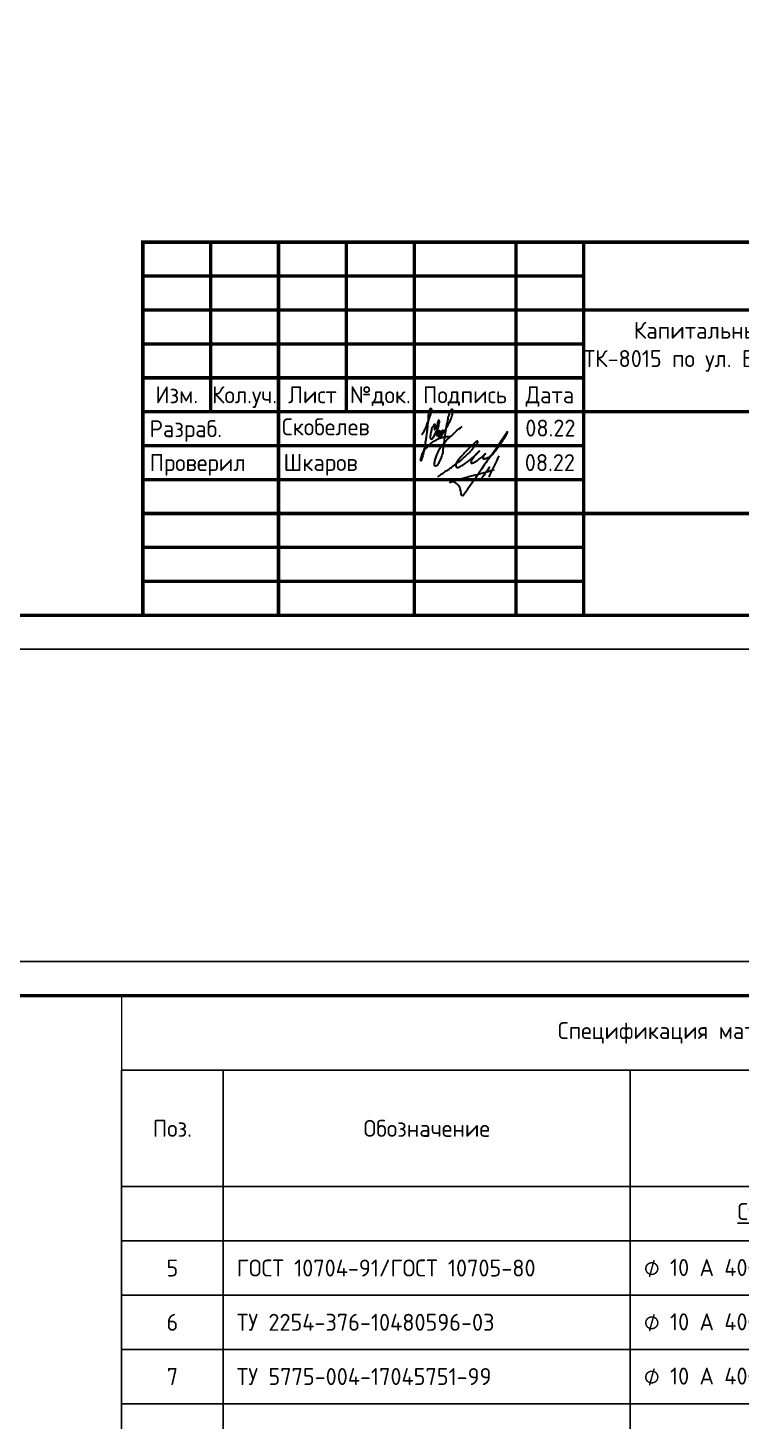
# Model space of a CAD drawing. Header units: metres. Extents: x 1563 to 4966, y -517 to 1463.
# Drawn here: x 2417.1 to 2522.2, y 1052 to 1257.4 of the extents above; entities that cross this region are included whole.
import ezdxf
from ezdxf.enums import TextEntityAlignment as Align

# ---------------------------------------------------------------- set-up
doc = ezdxf.new("R2010")
doc.units = ezdxf.units.M
doc.layers.add('M-EQPM', color=50, linetype='Continuous', lineweight=18)
doc.layers.add('Основной', color=1, linetype='Continuous', lineweight=60)
doc.layers.add('рамка', color=7, linetype='Continuous')
doc.layers.add('Форматы', color=7, linetype='Continuous')
doc.styles.get("Standard").update_dxf_attribs({"font": 'GOST Common.ttf'})

# ---------------------------------------------------------------- blocks, each defined once
blk = doc.blocks.new('*U324')
blk.add_lwpolyline([(0, 0), (420, 0), (420, -297), (0, -297)], close=True)
at = {"const_width": 0.5}
blk.add_lwpolyline([(20, -5), (415, -5), (415, -292), (20, -292)], close=True, dxfattribs=at)
for points in [[(230, -292), (230, -237), (415, -237)], [(240, -237), (240, -262)], [(250, -237), (250, -292)], [(260, -237), (260, -262)], [(270, -237), (270, -292)], [(285, -237), (285, -292)], [(295, -237), (295, -292)], [(230, -242), (295, -242)], [(230, -247), (295, -247)], [(295, -247), (415, -247)], [(230, -252), (295, -252)], [(230, -257), (295, -257)], [(230, -262), (415, -262)], [(230, -267), (295, -267)], [(230, -272), (295, -272)], [(230, -277), (295, -277)], [(295, -277), (415, -277)], [(230, -282), (295, -282)], [(230, -287), (295, -287)]]:
    blk.add_lwpolyline(points, dxfattribs=at)
for s, p in [('Изм.', (235, -259.5)), ('Кол.уч.', (245, -259.5)), ('Лист', (255, -259.5)), ('№док.', (265, -259.5)), ('Подпись', (277.5, -259.5)), ('Дата', (290, -259.5))]:
    blk.add_text(s, height=2.5).set_placement(p, align=Align.MIDDLE_CENTER)
for s, p in [('Разраб.', (231, -264.5)), ('Проверил', (231, -269.5))]:
    blk.add_text(s, height=2.5).set_placement(p, align=Align.MIDDLE_LEFT)
at = {"insert": (355, -254.5), "char_height": 2.5, "width": 120, "attachment_point": 5}
blk.add_mtext('Капитальный ремонт  (реконструкция) тепловых сетей от т. А возле \\PТК-8015 по ул. Б. Новикова до ТК-8013  ул. Куйбышева, д. 24 в ГО г. Рыбинск \\PЯрославской области\\P', dxfattribs=at)
blk.add_attdef('РАЗРАБОТАЛ', text='', height=2.5).set_placement((250.5, -264.22), align=Align.MIDDLE_LEFT)
at = {"flags": 8}
for tag, height, p in [('ДАТА', 2.5, (290.07, -264.4)), ('ЛИСТ', 3, (386.39, -271.92)), ('ЛИСТОВ', 3, (403.89, -271.92)), ('ФОРМАТ', 3, (380.97, -294.75))]:
    blk.add_attdef(tag, text='', height=height, dxfattribs=at).set_placement(p, align=Align.MIDDLE_CENTER)
blk.add_attdef('ПРОВЕРИЛ', (250.75, -270.73), '', height=2.5)
at = {"lineweight": 30, "flags": 104}
for tag, p in [('ТЕПЛОВЫЕ_СЕТИ', (330, -269.5)), ('ИМЯ_ЧЕРТЕЖА', (330, -284.5))]:
    blk.add_attdef(tag, text='', height=3, dxfattribs=at).set_placement(p, align=Align.MIDDLE_CENTER)
blk = doc.blocks.new('*T49')
at = {"color": 0, "lineweight": -2, "transparency": 16777216}
for p, q in [((0, -11), (188.15, -11)), ((0, -11), (0, -92.17)), ((15, -11), (15, -92.17)), ((75, -11), (75, -92.17)), ((140, -11), (140, -92.17)), ((153.15, -11), (153.15, -92.17)), ((168.15, -11), (168.15, -92.17)), ((188.15, -11), (188.15, -92.17)), ((0, -28.17), (188.15, -28.17)), ((0, -36.17), (188.15, -36.17)), ((0, -44.17), (188.15, -44.17)), ((0, -52.17), (188.15, -52.17)), ((0, -60.17), (188.15, -60.17)), ((0, -68.17), (188.15, -68.17)), ((0, -76.17), (188.15, -76.17)), ((0, -84.17), (188.15, -84.17)), ((0, -92.17), (188.15, -92.17))]:
    blk.add_line(p, q, dxfattribs=at)
at = {"layer": 'Defpoints', "color": 8, "linetype": 'ByBlock', "lineweight": 0, "transparency": 16777216}
for p, q in [((0, 0), (188.15, 0)), ((0, 0), (0, -11)), ((188.15, 0), (188.15, -11))]:
    blk.add_line(p, q, dxfattribs=at)
at = {"color": 7, "transparency": 16777216, "char_height": 2.5}
for s, insert, width, attachment_point in [('Спецификация материалов и изделий ', (94.07, -5.5), 185.1457, 5), ('Масса ед. кг.', (160.65, -19.58), 13, 5), ('Поз.', (7.5, -19.58), 12, 5), ('Обозначение', (45, -19.58), 57, 5), ('Наименование', (107.5, -19.58), 62, 5), ('Кол', (146.57, -19.58), 11.1457, 5), ('{\\T0.9;Примечание}', (178.15, -19.58), 17, 5), ('{\\LСтандартные изделия}', (107.5, -32.17), 61, 5), ('5', (7.5, -40.17), 14, 5), ('ГОСТ 10704-91/ГОСТ 10705-80', (17, -40.17), 56, 4), ('⌀ 10 А 400 L= 1250', (77, -40.17), 61, 4), ('18,00', (146.57, -40.17), 12.1457, 5), ('19.98', (160.65, -40.17), 14, 5), ('шт.', (178.15, -40.17), 19, 5), ('6', (7.5, -48.17), 14, 5), ('ТУ 2254-376-10480596-03', (17, -48.17), 56, 4), ('⌀ 10 А 400 L= 2650', (77, -48.17), 61, 4), ('18,00', (146.57, -48.17), 12.1457, 5), ('19.98', (160.65, -48.17), 14, 5), ('шт.', (178.15, -48.17), 19, 5), ('7', (7.5, -56.17), 14, 5), ('ТУ 5775-004-17045751-99', (17, -56.17), 56, 4), ('⌀ 10 А 400 L= 450', (77, -56.17), 61, 4), ('72,00', (146.57, -56.17), 12.1457, 5), ('79.92', (160.65, -56.17), 14, 5), ('шт.', (178.15, -56.17), 19, 5), ('{\\LМатериалы}', (107.5, -64.17), 61, 5), ('ГОСТ 26633-2015', (15.5, -72.17), 59, 4), ('Бетон класса В 15', (75.5, -72.17), 64, 4), ('1,4', (146.57, -72.17), 12.1457, 5)]:
    blk.add_mtext(s, dxfattribs=dict(at, insert=insert, width=width, attachment_point=attachment_point))
at = {"color": 0, "transparency": 16777216, "char_height": 2.5}
for s, insert, width, attachment_point in [('\\A1;м{\\H0.7x;\\S3^ ;}', (178.15, -72.17), 19, 5), ('ГОСТ 26633-2015', (15.5, -80.17), 59, 4), ('Бетон класса В 7,5', (75.5, -80.17), 64, 4), ('0,3150', (146.57, -80.17), 12.1457, 5), ('\\A1;м{\\H0.7x;\\S3^ ;}', (178.15, -80.17), 19, 5), ('ГОСТ 6617-76', (15.5, -88.17), 59, 4), ('\\A1;Битум нефтяной строительный БН {\\H1x;50/50 }', (75.5, -88.17), 64, 4), ('13', (146.57, -88.17), 12.1457, 5), ('кг', (178.15, -88.17), 19, 5)]:
    blk.add_mtext(s, dxfattribs=dict(at, insert=insert, width=width, attachment_point=attachment_point))
blk = doc.blocks.new('*U319')
blk.add_lwpolyline([(0, 0), (420, 0), (420, -297), (0, -297)], close=True)
at = {"const_width": 0.5}
blk.add_lwpolyline([(20, -5), (415, -5), (415, -292), (20, -292)], close=True, dxfattribs=at)
blk.add_attdef('РАЗРАБОТАЛ', text='', height=2.5).set_placement((250.5, -264.22), align=Align.MIDDLE_LEFT)
at = {"flags": 8}
for tag, height, p in [('ДАТА', 2.5, (290.07, -264.4)), ('ЛИСТ', 3, (386.39, -271.92)), ('ЛИСТОВ', 3, (403.89, -271.92)), ('ФОРМАТ', 3, (380.97, -294.75))]:
    blk.add_attdef(tag, text='', height=height, dxfattribs=at).set_placement(p, align=Align.MIDDLE_CENTER)
blk.add_attdef('ПРОВЕРИЛ', (250.75, -270.73), '', height=2.5)
at = {"lineweight": 30, "flags": 104}
for tag, p in [('ТЕПЛОВЫЕ_СЕТИ', (330, -269.5)), ('ИМЯ_ЧЕРТЕЖА', (330, -284.5))]:
    blk.add_attdef(tag, text='', height=3, dxfattribs=at).set_placement(p, align=Align.MIDDLE_CENTER)
blk = doc.blocks.new('Skobelev')
at = {"color": 177, "lineweight": 30, "true_color": 0x293189}
for points in [[(-1.68, -0.45), (-1.4, 0.04), (-1.22, 0.44), (-1.09, 0.78), (-1, 1.03), (-0.84, 1.44), (-0.74, 1.72), (-0.66, 2.01), (-0.6, 2.25), (-0.63, 2.46), (-0.71, 2.49), (-0.8, 2.44), (-0.87, 2.29), (-0.92, 2.05), (-0.97, 1.72), (-0.98, 1.38), (-1, 1.03), (-1.06, 0.66), (-1.08, 0.32), (-1.14, -0.18), (-1.22, -0.78), (-1.3, -1.21), (-1.35, -1.71), (-1.46, -2.17), (-1.52, -2.5), (-1.59, -2.81), (-1.65, -3.01), (-1.72, -3.2), (-1.78, -3.36), (-1.81, -3.4), (-1.83, -3.37), (-1.82, -3.24), (-1.79, -3.08), (-1.71, -2.85), (-1.66, -2.67), (-1.56, -2.43), (-1.36, -2.11), (-1.14, -1.87), (-0.64, -1.39), (-0.06, -1.01), (0.2, -0.88), (0.45, -0.79), (0.8, -0.7), (1.15, -0.64), (1.5, -0.65)], [(-0.21, 0.42), (-0.23, 0.43), (-0.26, 0.38), (-0.27, 0.3), (-0.27, 0.19), (-0.26, 0.12), (-0.2, 0.17), (-0.17, 0.3), (-0.15, 0.42), (-0.16, 0.56), (-0.21, 0.69), (-0.34, 0.65), (-0.44, 0.53), (-0.55, 0.31), (-0.63, 0.09), (-0.66, -0.09), (-0.71, -0.29), (-0.74, -0.51), (-0.76, -0.67), (-0.75, -0.82), (-0.67, -0.93), (-0.57, -0.93), (-0.43, -0.79), (-0.32, -0.59), (-0.21, -0.35), (-0.02, -0.02), (0.06, 0.12), (0.11, 0.23), (0.19, 0.45), (0.2, 0.67), (0.23, 0.85), (0.29, 1.09), (0.2, 1.19), (0.17, 1.17), (0.11, 1.08), (0.08, 0.9), (0.05, 0.69), (0.04, 0.41), (0.01, -0.02), (0.01, -0.21), (0, -0.33), (-0.02, -0.56), (0.01, -0.45), (0.06, -0.41), (0.17, -0.34), (0.24, -0.24), (0.29, -0.12), (0.28, -0.02), (0.21, 0), (0.17, -0.14), (0.14, -0.26), (0.12, -0.4), (0.1, -0.5), (0.12, -0.6), (0.17, -0.68), (0.27, -0.69), (0.34, -0.56), (0.41, -0.42), (0.47, -0.3), (0.5, -0.17), (0.47, -0.07), (0.43, -0.07), (0.39, -0.1), (0.35, -0.2), (0.32, -0.32), (0.3, -0.46), (0.3, -0.55), (0.31, -0.64), (0.36, -0.67), (0.42, -0.65), (0.47, -0.6), (0.51, -0.51), (0.56, -0.41), (0.59, -0.31), (0.63, -0.2), (0.67, -0.11), (0.71, -0.01), (0.69, 0.04), (0.63, 0.03), (0.59, -0.04), (0.55, -0.13), (0.53, -0.2), (0.5, -0.3), (0.47, -0.4), (0.48, -0.47), (0.49, -0.54), (0.54, -0.55), (0.57, -0.48), (0.66, -0.35), (0.74, -0.17), (0.91, 0.06), (1.03, 0.25), (1.16, 0.48), (1.26, 0.66), (1.37, 0.87), (1.48, 1.07), (1.58, 1.31), (1.69, 1.6), (1.74, 1.88), (1.77, 2.12), (1.74, 2.38), (1.68, 2.4), (1.55, 2.32), (1.46, 2.17), (1.39, 1.94), (1.28, 1.6), (1.22, 1.32), (1.18, 1.03), (1.07, 0.58), (1.04, 0.34), (0.95, -0.07), (0.92, -0.36), (0.82, -0.98), (0.78, -1.51), (0.68, -2.13), (0.63, -2.56), (0.55, -2.82), (0.43, -3.16), (0.2, -3.59), (-0.03, -3.94), (-0.24, -3.97), (-0.27, -3.76), (-0.24, -3.49), (-0.14, -3.06), (0.06, -2.58), (0.34, -2), (0.65, -1.6), (1.06, -1.1), (1.63, -0.57), (2.11, -0.11), (2.86, 0.49)]]:
    blk.add_spline(points, degree=3, dxfattribs=at)
blk = doc.blocks.new('подпись')
at = {"lineweight": 30}
for points in [[(-0.82, -1.23), (-0.21, -0.8), (0.43, -0.36), (0.86, -0.08), (1.32, 0.25), (2, 0.77), (2.8, 1.4), (3.27, 1.83), (3.84, 2.36), (4.46, 3.07), (5.01, 3.73), (5.08, 3.95), (5.01, 4.03), (4.91, 4), (4.76, 3.88), (4.33, 3.49), (3.4, 2.58), (2.34, 1.43), (1.83, 0.48), (1.87, 0.23), (1.99, 0.16), (2.17, 0.16), (2.41, 0.25), (3.02, 0.6), (3.71, 1.09), (4.34, 1.62), (5.32, 2.55), (4.75, 1.98), (4.27, 1.36), (4.08, 1.05), (4.07, 0.85), (4.11, 0.78), (4.25, 0.78), (4.42, 0.84), (4.78, 1.05), (5.16, 1.3), (5.47, 1.51), (5.72, 1.73), (6.05, 1.99), (6.23, 2.18), (5.94, 1.88), (5.8, 1.63), (5.8, 1.5), (5.89, 1.44), (6.13, 1.46), (6.57, 1.6), (6.9, 1.79), (7.5, 2.39), (8.04, 3.08), (8.61, 3.92), (9.15, 4.76), (9.43, 5.33), (8, 3.26), (6.29, 0.88), (3.58, -3.07), (3.05, -3.8), (2.85, -4.05), (2.49, -2.98), (2.12, -2.39), (1.3, -1.96), (1.02, -2.03), (2.91, -1.44), (4.7, -0.96), (7.51, -0.15)], [(6.86, 0.23), (5.67, -1.43)], [(8.19, 1.85), (6.68, -1.27)]]:
    blk.add_spline(points, degree=3, dxfattribs=at)
blk = doc.blocks.new('Подпись Леха')
at = {"layer": 'рамка'}
blk.add_blockref('подпись', (2.7, 0.11), dxfattribs=at)
blk = doc.blocks.new('Подписи')
blk.add_blockref('Подпись Леха', (2009.44, 1828.93))
at = {"layer": 'M-EQPM', "lineweight": 50, "xscale": 1.307815025212856, "yscale": 1.307815025212856, "zscale": 1.307815025212856}
blk.add_blockref('Skobelev', (2011.19, 1834.6), dxfattribs=at)

msp = doc.modelspace()

# ---------------------------------------------------------------- block references
for name, p in [('Подписи', (466.2013, -636.5776)), ('*T49', (2430.8955, 1114.7546))]:
    msp.add_blockref(name, p)
at = {"layer": 'Форматы'}
ref = msp.add_blockref('*U324', (2204.0412, 1462.8234), dxfattribs=at)
ref.add_attrib('ДАТА', '08.22', dxfattribs={"layer": '0', "height": 2.5}).set_placement((2494.1157, 1198.4219), align=Align.MIDDLE_CENTER)
ref.add_attrib('РАЗРАБОТАЛ', 'Скобелев', dxfattribs={"layer": '0', "height": 2.5}).set_placement((2454.5418, 1198.5992), align=Align.MIDDLE_LEFT)
ref.add_attrib('ПРОВЕРИЛ', 'Шкаров', (2454.7902, 1192.0942), dxfattribs={"layer": '0', "height": 2.5})
msp.add_blockref('*U319', (2204.0412, 1119.7546), dxfattribs=at)

# ---------------------------------------------------------------- texts
at = {"layer": 'Основной', "insert": (2494.0412, 1193.3234), "char_height": 2.5, "attachment_point": 5}
msp.add_mtext_dynamic_manual_height_columns('08.22', width=10, gutter_width=12.5, heights=[0], dxfattribs=at)

doc.saveas('drawing.dxf')
